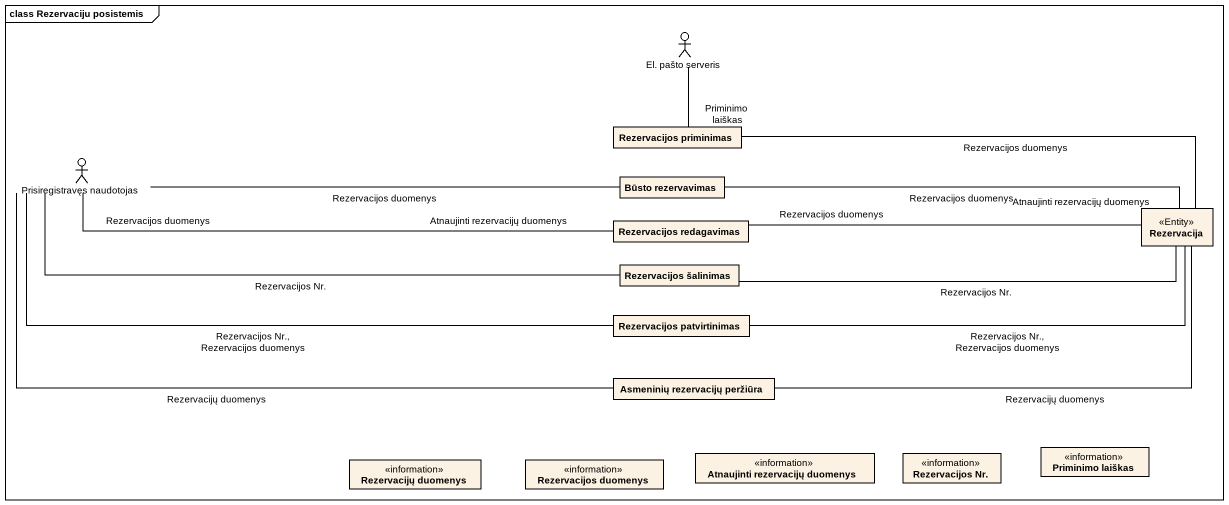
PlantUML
@startuml
mainframe class Rezervaciju posistemis
allowmixing
hide circle
hide empty members
actor "El. pašto serveris" as El_pašto_serveris
class "Rezervacijos priminimas" as Rezervacijos_priminimas
actor "Prisiregistravęs naudotojas" as Prisiregistravęs_naudotojas
class "Būsto rezervavimas" as Būsto_rezervavimas
class "Rezervacijos redagavimas" as Rezervacijos_redagavimas
class Rezervacija <<Entity>>
class "Rezervacijos šalinimas" as Rezervacijos_šalinimas
class "Rezervacijos patvirtinimas" as Rezervacijos_patvirtinimas
class "Asmeninių rezervacijų peržiūra" as Asmeninių_rezervacijų
class "Rezervacijų duomenys" as Rezervacijų_duomenys <<information>>
class "Rezervacijos duomenys" as Rezervacijos_duomenys <<information>>
class "Atnaujinti rezervacijų duomenys" as Atnaujinti_rezervacijų <<information>>
class "Rezervacijos Nr." as Rezervacijos_Nr <<information>>
class "Priminimo laiškas" as Priminimo_laiškas <<information>>
Rezervacijos_priminimas -up- El_pašto_serveris : Priminimo laiškas
Rezervacijos_priminimas -right- Rezervacija : Rezervacijos duomenys
Prisiregistravęs_naudotojas -right- Būsto_rezervavimas : Rezervacijos duomenys
Prisiregistravęs_naudotojas -right- Rezervacijos_redagavimas : Rezervacijos duomenys\nAtnaujinti rezervacijų duomenys
Prisiregistravęs_naudotojas -right- Rezervacijos_šalinimas : Rezervacijos Nr.
Prisiregistravęs_naudotojas -right- Rezervacijos_patvirtinimas : Rezervacijos Nr., Rezervacijos duomenys
Prisiregistravęs_naudotojas -right- Asmeninių_rezervacijų : Rezervacijų duomenys
Būsto_rezervavimas -right- Rezervacija : Rezervacijos duomenys
Rezervacijos_redagavimas -right- Rezervacija : Rezervacijos duomenys\nAtnaujinti rezervacijų duomenys
Rezervacijos_šalinimas -right- Rezervacija : Rezervacijos Nr.
Rezervacijos_patvirtinimas -right- Rezervacija : Rezervacijos Nr., Rezervacijos duomenys
Asmeninių_rezervacijų -right- Rezervacija : Rezervacijų duomenys
@enduml
